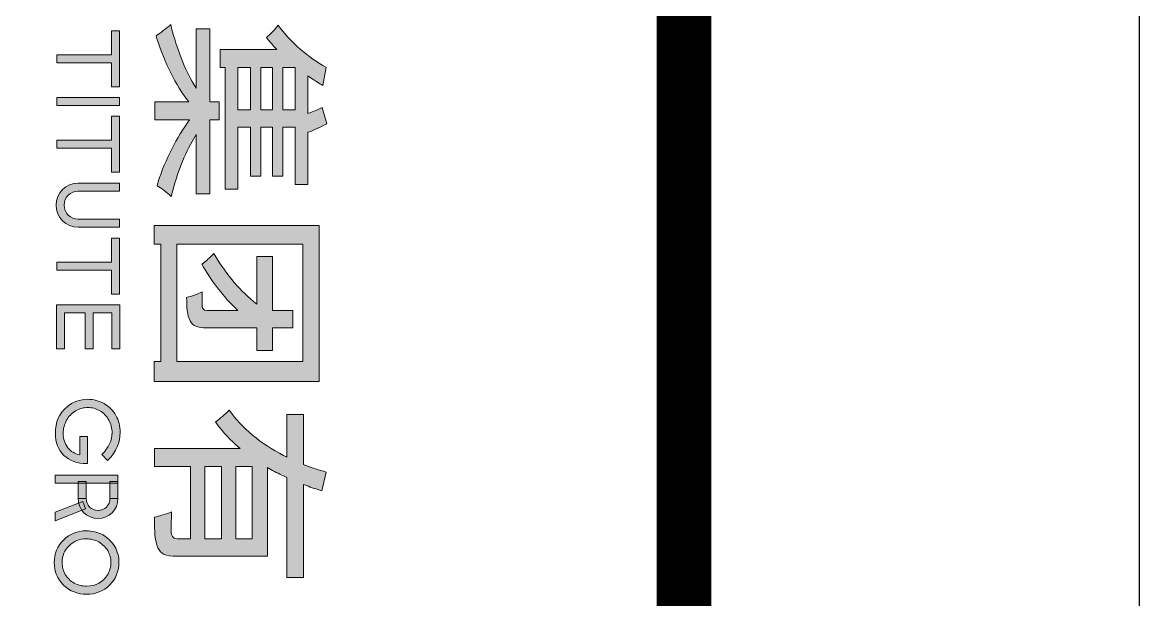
# Model space of a CAD drawing. Header units: millimetres. Extents: x 434053 to 1059003, y -2417481 to 936527.
# Drawn here: x 657275 to 658501, y -1806072 to -1805438 of the extents above; entities that cross this region are included whole.
import ezdxf

# ---------------------------------------------------------------- set-up
doc = ezdxf.new("R2010")
doc.units = ezdxf.units.MM
doc.header["$LTSCALE"] = 1000
doc.header["$MEASUREMENT"] = 0
for name, color, linetype in [('_U+56FE_U+5C42 1', 7, 'Continuous'), ('A-ANNO-TTLB', 7, 'Continuous'), ('图框层', 3, 'Continuous')]:
    doc.layers.add(name, color=color, linetype=linetype)

# ---------------------------------------------------------------- blocks, each defined once
blk = doc.blocks.new('asdfgafglogo2021h')
at = {"layer": '_U+56FE_U+5C42 1'}
h = blk.add_hatch(color=256, dxfattribs=at)
h.dxf.hatch_style = 2
edge = h.paths.add_edge_path()
edge.add_spline(control_points=[(396391.7943682749, -17780.56465822769), (396391.7943682749, -17780.56465822769), (396391.7943682749, -17706.17855969307), (396391.7943682749, -17706.17855969307), (396391.7943682749, -17706.17855969307), (396384.3597396687, -17711.52313219956), (396384.3597396687, -17711.52313219956), (396345.8861172036, -17739.09528744534), (396294.5503550215, -17763.68496554446), (396246.3928053359, -17777.71488306753), (396240.2221631195, -17768.2532314298), (396230.5481885477, -17755.45744238118), (396221.5742169371, -17745.47825299618), (396264.7786651016, -17735.53223910771), (396310.086439699, -17718.71557986799), (396347.1169280975, -17698.79369414421), (396347.1169280975, -17698.79369414421), (396361.2695946005, -17689.94578919403), (396361.2695946005, -17689.94578919403), (396361.2695946005, -17689.94578919403), (396230.8102749644, -17689.94578919403), (396230.8102749644, -17689.94578919403), (396230.8102749644, -17689.94578919403), (396230.8102749644, -17660.01153858846), (396230.8102749644, -17660.01153858846), (396230.8102749644, -17660.01153858846), (396391.7943682749, -17660.01153858846), (396391.7943682749, -17660.01153858846), (396391.7943682749, -17660.01153858846), (396391.7943682749, -17638.9218753834), (396391.7943682749, -17638.9218753834), (396391.7943682749, -17638.9218753834), (396431.2400327666, -17638.9218753834), (396431.2400327666, -17638.9218753834), (396431.2400327666, -17638.9218753834), (396431.2400327666, -17660.01153858846), (396431.2400327666, -17660.01153858846), (396431.2400327666, -17660.01153858846), (396593.4549369708, -17660.01153858846), (396593.4549369708, -17660.01153858846), (396593.4549369708, -17660.01153858846), (396593.4549369708, -17689.94578919403), (396593.4549369708, -17689.94578919403), (396593.4549369708, -17689.94578919403), (396463.0686034253, -17689.94578919403), (396463.0686034253, -17689.94578919403), (396463.0686034253, -17689.94578919403), (396478.7340725363, -17698.76051864753), (396478.7340725363, -17698.76051864753), (396512.5896659878, -17717.77671331344), (396556.0696345792, -17734.26825268624), (396599.1909801924, -17744.50621094503), (396590.7179585682, -17753.60956721915), (396581.339245909, -17765.92099401704), (396575.6197904352, -17775.6082390318), (396528.238547351, -17761.74088144221), (396477.3075262175, -17737.15120334304), (396438.6746613726, -17709.44966366043), (396438.6746613726, -17709.44966366043), (396431.2400327666, -17704.10509115394), (396431.2400327666, -17704.10509115394), (396431.2400327666, -17704.10509115394), (396431.2400327666, -17780.56465822769), (396431.2400327666, -17780.56465822769), (396431.2400327666, -17780.56465822769), (396391.7943682749, -17780.56465822769), (396391.7943682749, -17780.56465822769)], knot_values=[0, 0, 0, 0, 1, 1, 1, 2, 2, 2, 3, 3, 3, 4, 4, 4, 5, 5, 5, 6, 6, 6, 7, 7, 7, 8, 8, 8, 9, 9, 9, 10, 10, 10, 11, 11, 11, 12, 12, 12, 13, 13, 13, 14, 14, 14, 15, 15, 15, 16, 16, 16, 17, 17, 17, 18, 18, 18, 19, 19, 19, 20, 20, 20, 21, 21, 21, 22, 22, 22, 22], degree=3, periodic=0)
edge = h.paths.add_edge_path()
edge.add_spline(control_points=[(396276.7483839817, -17636.97779128113), (396276.7483839817, -17636.97779128113), (396276.7483839817, -17512.86162330426), (396276.7483839817, -17512.86162330426), (396276.7483839817, -17512.86162330426), (396268.9256020751, -17519.79198454948), (396268.9256020751, -17519.79198454948), (396262.7549598585, -17525.30243453898), (396256.5644123445, -17530.51762260859), (396250.3937701279, -17535.66977723457), (396243.1051137034, -17526.92139877433), (396232.4624146546, -17516.48770508549), (396223.2429443752, -17509.84597066101), (396261.0862324203, -17481.63021078063), (396294.3413493981, -17443.69071283925), (396315.5472840414, -17404.42419503283), (396315.5472840414, -17404.42419503283), (396355.5569329723, -17412.03797150845), (396355.5569329723, -17412.03797150845), (396350.4212074778, -17420.39487910854), (396345.0102841149, -17428.72192876166), (396339.3405918847, -17437.04897841478), (396339.3405918847, -17437.04897841478), (396334.3377271199, -17444.40398601674), (396334.3377271199, -17444.40398601674), (396334.3377271199, -17444.40398601674), (396416.9679344787, -17444.40398601674), (396416.9679344787, -17444.40398601674), (396416.9679344787, -17444.40398601674), (396414.6987305667, -17438.11722940612), (396414.6987305667, -17438.11722940612), (396411.5903467734, -17429.50155293238), (396407.9110241285, -17420.84938341234), (396404.1389702574, -17412.94366256639), (396404.1389702574, -17412.94366256639), (396439.4675557219, -17402.99764867792), (396439.4675557219, -17402.99764867792), (396446.8391508859, -17416.15173309008), (396453.3515007091, -17430.2115085601), (396457.156730076, -17441.2290909896), (396457.156730076, -17441.2290909896), (396458.2415687882, -17444.40398601674), (396458.2415687882, -17444.40398601674), (396458.2415687882, -17444.40398601674), (396573.1913441434, -17444.40398601674), (396573.1913441434, -17444.40398601674), (396573.1913441434, -17444.40398601674), (396573.1913441434, -17472.68609689028), (396573.1913441434, -17472.68609689028), (396573.1913441434, -17472.68609689028), (396446.9685353196, -17472.68609689028), (396446.9685353196, -17472.68609689028), (396446.9685353196, -17472.68609689028), (396446.9685353196, -17499.44877001839), (396446.9685353196, -17499.44877001839), (396446.9685353196, -17499.44877001839), (396554.5633032586, -17499.44877001839), (396554.5633032586, -17499.44877001839), (396554.5633032586, -17499.44877001839), (396554.5633032586, -17521.93180408178), (396554.5633032586, -17521.93180408178), (396554.5633032586, -17521.93180408178), (396446.9685353196, -17521.93180408178), (396446.9685353196, -17521.93180408178), (396446.9685353196, -17521.93180408178), (396446.9685353196, -17547.88167754263), (396446.9685353196, -17547.88167754263), (396446.9685353196, -17547.88167754263), (396554.9680443073, -17547.88167754263), (396554.9680443073, -17547.88167754263), (396554.9680443073, -17547.88167754263), (396554.9680443073, -17570.33485365899), (396554.9680443073, -17570.33485365899), (396554.9680443073, -17570.33485365899), (396446.9685353196, -17570.33485365899), (396446.9685353196, -17570.33485365899), (396446.9685353196, -17570.33485365899), (396446.9685353196, -17597.93686685173), (396446.9685353196, -17597.93686685173), (396446.9685353196, -17597.93686685173), (396583.1207700328, -17597.93686685173), (396583.1207700328, -17597.93686685173), (396583.1207700328, -17597.93686685173), (396583.1207700328, -17625.80096646785), (396583.1207700328, -17625.80096646785), (396583.1207700328, -17625.80096646785), (396316.1940484735, -17625.80096646785), (396316.1940484735, -17625.80096646785), (396316.1940484735, -17625.80096646785), (396316.1940484735, -17636.97779128113), (396316.1940484735, -17636.97779128113), (396316.1940484735, -17636.97779128113), (396276.7483839817, -17636.97779128113), (396276.7483839817, -17636.97779128113)], knot_values=[0, 0, 0, 0, 1, 1, 1, 2, 2, 2, 3, 3, 3, 4, 4, 4, 5, 5, 5, 6, 6, 6, 7, 7, 7, 8, 8, 8, 9, 9, 9, 10, 10, 10, 11, 11, 11, 12, 12, 12, 13, 13, 13, 14, 14, 14, 15, 15, 15, 16, 16, 16, 17, 17, 17, 18, 18, 18, 19, 19, 19, 20, 20, 20, 21, 21, 21, 22, 22, 22, 23, 23, 23, 24, 24, 24, 25, 25, 25, 26, 26, 26, 27, 27, 27, 28, 28, 28, 29, 29, 29, 30, 30, 30, 31, 31, 31, 31], degree=3, periodic=0)
h.paths.add_polyline_path([(396316.1940484735, -17597.93686685173), (396409.1750105181, -17597.93686685173), (396409.1750105181, -17570.33485365899), (396316.1940484735, -17570.33485365899)])
h.paths.add_polyline_path([(396316.1940484735, -17547.88167754263), (396409.1750105181, -17547.88167754263), (396409.1750105181, -17521.93180408178), (396316.1940484735, -17521.93180408178)])
h.paths.add_polyline_path([(396316.1940484735, -17499.44877001839), (396409.1750105181, -17499.44877001839), (396409.1750105181, -17472.68609689028), (396316.1940484735, -17472.68609689028)])
h = blk.add_hatch(color=256, dxfattribs=at)
h.dxf.hatch_style = 2
edge = h.paths.add_edge_path()
edge.add_spline(control_points=[(397303.4238170284, -17781.40731584204), (397301.2707273518, -17770.1973155321), (397296.7986705196, -17755.58682681809), (397291.9052848908, -17743.59720233739), (397310.9878300681, -17744.43985995174), (397330.4751162939, -17744.43985995174), (397336.712109502, -17744.43985995174), (397342.9822782058, -17744.08488213791), (397350.9344445462, -17742.3365334657), (397350.9344445462, -17731.48151096971), (397350.9344445462, -17731.48151096971), (397350.9344445462, -17701.93541367469), (397350.9344445462, -17701.93541367469), (397350.9344445462, -17701.93541367469), (397192.1366164082, -17701.93541367469), (397192.1366164082, -17701.93541367469), (397192.1366164082, -17701.93541367469), (397192.1366164082, -17780.98598703485), (397192.1366164082, -17780.98598703485), (397192.1366164082, -17780.98598703485), (397152.7075396643, -17780.98598703485), (397152.7075396643, -17780.98598703485), (397152.7075396643, -17780.98598703485), (397152.7075396643, -17593.53116089981), (397152.7075396643, -17593.53116089981), (397152.7075396643, -17593.53116089981), (397144.5297799526, -17602.50513273714), (397144.5297799526, -17602.50513273714), (397127.7131211378, -17621.00378965572), (397111.321108669, -17635.77683830323), (397094.5708008458, -17647.53755185713), (397087.7996821555, -17638.20860220591), (397076.9313897354, -17625.76779097119), (397068.4417803633, -17617.08576350422), (397107.7248849256, -17589.45057481481), (397142.1811334692, -17548.30300634974), (397168.3234248103, -17497.76345478982), (397168.3234248103, -17497.76345478982), (397171.8732029494, -17490.89280943858), (397171.8732029494, -17490.89280943858), (397171.8732029494, -17490.89280943858), (397078.2086463232, -17490.89280943858), (397078.2086463232, -17490.89280943858), (397078.2086463232, -17490.89280943858), (397078.2086463232, -17453.92867109804), (397078.2086463232, -17453.92867109804), (397078.2086463232, -17453.92867109804), (397188.0394426784, -17453.92867109804), (397188.0394426784, -17453.92867109804), (397188.0394426784, -17453.92867109804), (397189.2039025805, -17450.94619395135), (397189.2039025805, -17450.94619395135), (397195.4408957887, -17435.04186086885), (397200.4139026073, -17419.87734136118), (397204.3982796514, -17404.77917284674), (397204.3982796514, -17404.77917284674), (397245.8213849285, -17414.17447349117), (397245.8213849285, -17414.17447349117), (397242.2415676966, -17425.28826486086), (397238.5458174658, -17436.43191417746), (397234.2396381125, -17447.54570554722), (397234.2396381125, -17447.54570554722), (397231.7581110276, -17453.92867109804), (397231.7581110276, -17453.92867109804), (397231.7581110276, -17453.92867109804), (397435.8838050983, -17453.92867109804), (397435.8838050983, -17453.92867109804), (397435.8838050983, -17453.92867109804), (397435.8838050983, -17490.89280943858), (397435.8838050983, -17490.89280943858), (397435.8838050983, -17490.89280943858), (397216.1125472141, -17490.89280943858), (397216.1125472141, -17490.89280943858), (397216.1125472141, -17490.89280943858), (397214.8817363203, -17493.67955115515), (397214.8817363203, -17493.67955115515), (397209.9883506916, -17504.69713358465), (397204.6736362664, -17515.32324515392), (397198.5693450414, -17525.91618122652), (397198.5693450414, -17525.91618122652), (397194.48544151, -17532.97924445818), (397194.48544151, -17532.97924445818), (397194.48544151, -17532.97924445818), (397389.5376363118, -17532.97924445818), (397389.5376363118, -17532.97924445818), (397389.5376363118, -17532.97924445818), (397389.5376363118, -17732.71232189449), (397389.5376363118, -17732.71232189449), (397389.5376363118, -17757.07640661655), (397384.8066257456, -17767.37739831885), (397370.8266562149, -17773.50159499602), (397356.2989222151, -17780.59783372437), (397335.4812986082, -17781.34096484876), (397303.4238170284, -17781.40731584204)], knot_values=[0, 0, 0, 0, 1, 1, 1, 2, 2, 2, 3, 3, 3, 4, 4, 4, 5, 5, 5, 6, 6, 6, 7, 7, 7, 8, 8, 8, 9, 9, 9, 10, 10, 10, 11, 11, 11, 12, 12, 12, 13, 13, 13, 14, 14, 14, 15, 15, 15, 16, 16, 16, 17, 17, 17, 18, 18, 18, 19, 19, 19, 20, 20, 20, 21, 21, 21, 22, 22, 22, 23, 23, 23, 24, 24, 24, 25, 25, 25, 26, 26, 26, 27, 27, 27, 28, 28, 28, 29, 29, 29, 30, 30, 30, 31, 31, 31, 31], degree=3, periodic=0)
h.paths.add_polyline_path([(397192.1366164082, -17670.37888128413), (397350.9344445462, -17670.37888128413), (397350.9344445462, -17634.06166512769), (397192.1366164082, -17634.06166512769)])
h.paths.add_polyline_path([(397192.1366164082, -17602.50513273714), (397350.9344445462, -17602.50513273714), (397350.9344445462, -17566.60924538787), (397192.1366164082, -17566.60924538787)])
h = blk.add_hatch(color=256, dxfattribs=at)
h.dxf.hatch_style = 2
h.paths.add_polyline_path([(396961.5768733316, -17781.82864464915), (396961.5768733316, -17767.34754037194), (396704.2876332987, -17767.34754037194), (396704.2876332987, -17781.82864464915), (396662.7884056176, -17781.82864464915), (396662.7884056176, -17420.00672579799), (397005.5742158454, -17420.00672579799), (397005.5742158454, -17781.82864464915)])
h.paths.add_polyline_path([(396704.2876332987, -17732.45355302078), (396961.5768733316, -17732.45355302078), (396961.5768733316, -17455.71019526688), (396704.2876332987, -17455.71019526688)])
edge = h.paths.add_edge_path()
edge.add_spline(control_points=[(396820.889548344, -17710.65061663822), (396818.6037566843, -17700.15388950583), (396813.7768923692, -17687.06283853727), (396808.94968741, -17676.53625345786), (396815.282889556, -17676.76184683488), (396821.4072565931, -17676.85805577512), (396826.5426528263, -17676.85805577512), (396831.8706374499, -17676.85805577512), (396836.146958857, -17676.72867133829), (396838.4825137604, -17676.56611140481), (396838.4957839587, -17676.56611140481), (396838.5289594545, -17676.56611140481), (396838.5621349502, -17676.56611140481), (396843.6479384546, -17676.56611140481), (396849.835168419, -17675.27226703639), (396849.835168419, -17665.68123096187), (396849.835168419, -17665.68123096187), (396849.835168419, -17598.42454665214), (396849.835168419, -17598.42454665214), (396849.835168419, -17598.42454665214), (396841.8166510871, -17606.45633438528), (396841.8166510871, -17606.45633438528), (396814.9113240032, -17633.38156744685), (396780.9429338659, -17658.91011210055), (396748.0593824411, -17676.95426471532), (396742.2603057774, -17669.21110380286), (396732.9945580852, -17658.81390316028), (396724.2294238167, -17650.8119733741), (396763.6419128126, -17628.78012606479), (396801.7904154191, -17597.41932910438), (396829.7175477733, -17563.98506360483), (396829.7175477733, -17563.98506360483), (396836.1635466049, -17556.27507818889), (396836.1635466049, -17556.27507818889), (396836.1635466049, -17556.27507818889), (396731.4882222951, -17556.27507818889), (396731.4882222951, -17556.27507818889), (396731.4882222951, -17556.27507818889), (396731.4882222951, -17522.22374845216), (396731.4882222951, -17522.22374845216), (396731.4882222951, -17522.22374845216), (396849.835168419, -17522.22374845216), (396849.835168419, -17522.22374845216), (396849.835168419, -17522.22374845216), (396849.835168419, -17477.51313164938), (396849.835168419, -17477.51313164938), (396849.835168419, -17477.51313164938), (396887.6286932205, -17477.51313164938), (396887.6286932205, -17477.51313164938), (396887.6286932205, -17477.51313164938), (396887.6286932205, -17522.22374845216), (396887.6286932205, -17522.22374845216), (396887.6286932205, -17522.22374845216), (396937.2791402165, -17522.22374845216), (396937.2791402165, -17522.22374845216), (396937.2791402165, -17522.22374845216), (396937.2791402165, -17556.27507818889), (396937.2791402165, -17556.27507818889), (396937.2791402165, -17556.27507818889), (396887.6286932205, -17556.27507818889), (396887.6286932205, -17556.27507818889), (396887.6286932205, -17556.27507818889), (396887.6286932205, -17666.06938427238), (396887.6286932205, -17666.06938427238), (396887.6286932205, -17688.52256038878), (396884.2116171543, -17696.78325904863), (396872.367965158, -17702.87428022916), (396859.9138840394, -17709.67857458707), (396842.400539813, -17710.55109014841), (396820.889548344, -17710.65061663822)], knot_values=[0, 0, 0, 0, 1, 1, 1, 2, 2, 2, 3, 3, 3, 4, 4, 4, 5, 5, 5, 6, 6, 6, 7, 7, 7, 8, 8, 8, 9, 9, 9, 10, 10, 10, 11, 11, 11, 12, 12, 12, 13, 13, 13, 14, 14, 14, 15, 15, 15, 16, 16, 16, 17, 17, 17, 18, 18, 18, 19, 19, 19, 20, 20, 20, 21, 21, 21, 22, 22, 22, 23, 23, 23, 23], degree=3, periodic=0)
h = blk.add_hatch(color=256, dxfattribs=at)
h.dxf.hatch_style = 2
h.paths.add_polyline_path([(396235.226189615, -17875.43817814614), (396287.9719172614, -17875.43817814614), (396287.9719172614, -17995.59833158511), (396305.5968625942, -17995.59833158511), (396305.5968625942, -17875.43817814614), (396358.3359692994, -17875.43817814614), (396358.3359692994, -17857.79999048535), (396235.226189615, -17857.79999048535)])
h = blk.add_hatch(color=256, dxfattribs=at)
h.dxf.hatch_style = 2
h.paths.add_polyline_path([(396381.8469313118, -17995.59833158511), (396399.4652557035, -17995.59833158511), (396399.4652557035, -17857.79999048535), (396381.8469313118, -17857.79999048535)])
h = blk.add_hatch(color=256, dxfattribs=at)
h.dxf.hatch_style = 2
h.paths.add_polyline_path([(396422.9763775831, -17875.43817814614), (396475.70870348, -17875.43817814614), (396475.70870348, -17995.59833158511), (396493.3402697541, -17995.59833158511), (396493.3402697541, -17875.43817814614), (396546.089307871, -17875.43817814614), (396546.089307871, -17857.79999048535), (396422.9763775831, -17857.79999048535)])
h = blk.add_hatch(color=256, dxfattribs=at)
h.dxf.hatch_style = 2
edge = h.paths.add_edge_path()
edge.add_spline(control_points=[(396649.2634337622, -17948.52674931244), (396649.2634337622, -17965.60546743221), (396635.389251589, -17979.4962023092), (396618.3403281359, -17979.4962023092), (396601.2783271718, -17979.4962023092), (396587.3973596861, -17965.60546743221), (396587.3973596861, -17948.52674931244), (396587.3973596861, -17948.52674931244), (396587.3973596861, -17858.24690402405), (396587.3973596861, -17858.24690402405), (396587.3973596861, -17858.24690402405), (396569.7525515298, -17858.24690402405), (396569.7525515298, -17858.24690402405), (396569.7525515298, -17858.24690402405), (396569.7525515298, -17948.52674931244), (396569.7525515298, -17948.52674931244), (396569.7525515298, -17975.31176739865), (396591.5486897852, -17997.10128526339), (396618.3403281359, -17997.10128526339), (396645.1187246043, -17997.10128526339), (396666.9016209774, -17975.31176739865), (396666.9016209774, -17948.52674931244), (396666.9016209774, -17948.52674931244), (396666.9016209774, -17858.24690402405), (396666.9016209774, -17858.24690402405), (396666.9016209774, -17858.24690402405), (396649.2634337622, -17858.24690402405), (396649.2634337622, -17858.24690402405), (396649.2634337622, -17858.24690402405), (396649.2634337622, -17948.52674931244), (396649.2634337622, -17948.52674931244)], knot_values=[0, 0, 0, 0, 1, 1, 1, 2, 2, 2, 3, 3, 3, 4, 4, 4, 5, 5, 5, 6, 6, 6, 7, 7, 7, 8, 8, 8, 9, 9, 9, 10, 10, 10, 10], degree=3, periodic=0)
h = blk.add_hatch(color=256, dxfattribs=at)
h.dxf.hatch_style = 2
h.paths.add_polyline_path([(396690.5383808716, -17875.43817814614), (396743.2708666356, -17875.43817814614), (396743.2708666356, -17995.59833158511), (396760.9024329096, -17995.59833158511), (396760.9024329096, -17875.43817814614), (396813.6580919677, -17875.43817814614), (396813.6580919677, -17857.79999048535), (396690.5383808716, -17857.79999048535)])
h = blk.add_hatch(color=256, dxfattribs=at)
h.dxf.hatch_style = 2
h.paths.add_polyline_path([(396934.1792564449, -17874.55428248073), (396934.1792564449, -17856.93595764392), (396837.1458806861, -17856.93595764392), (396837.1458806861, -17996.27035712848), (396934.1792564449, -17996.27035712848), (396934.1792564449, -17978.67851605692), (396854.7344108428, -17978.67851605692), (396854.7344108428, -17933.61307900248), (396934.1792564449, -17933.61307900248), (396934.1792564449, -17915.9748913417), (396854.7344108428, -17915.9748913417), (396854.7344108428, -17874.55428248073)])
h = blk.add_hatch(color=256, dxfattribs=at)
h.dxf.hatch_style = 2
edge = h.paths.add_edge_path()
edge.add_spline(control_points=[(397126.1102360989, -17945.34538701109), (397126.1102360989, -17945.34538701109), (397166.6405059828, -17945.34538701109), (397166.6405059828, -17945.34538701109), (397164.5911460444, -17956.08455382253), (397159.347360656, -17964.81426494514), (397151.0182166934, -17971.31933978625), (397142.4078607732, -17978.10249416257), (397131.8474593773, -17981.54538364591), (397119.6382661278, -17981.54538364591), (397109.2334571156, -17981.54538364591), (397099.5271573943, -17979.07246206512), (397090.7775836688, -17974.19944925794), (397082.2961580597, -17969.51182280752), (397075.4236211492, -17962.89088149342), (397070.3552907013, -17954.53194308439), (397065.243924136, -17946.07038008496), (397062.7643816764, -17937.1652140175), (397062.7643816764, -17927.30663240079), (397062.7643816764, -17918.20283809392), (397065.1810251951, -17909.38374426352), (397069.9481028208, -17901.11749903283), (397074.6986280937, -17892.89760039141), (397081.5910278275, -17886.27003813604), (397090.4432261409, -17881.4367509767), (397098.9875506909, -17876.66967323056), (397108.2039007673, -17874.25302965087), (397117.8373701359, -17874.25302965087), (397134.8134632364, -17874.25302965087), (397150.5481298719, -17881.39040438755), (397164.6076983972, -17895.46652562129), (397164.6076983972, -17895.46652562129), (397166.2331394487, -17897.09858765517), (397166.2331394487, -17897.09858765517), (397166.2331394487, -17897.09858765517), (397179.3889495076, -17884.18444162206), (397179.3889495076, -17884.18444162206), (397179.3889495076, -17884.18444162206), (397177.6807466916, -17882.52589582287), (397177.6807466916, -17882.52589582287), (397159.9730395944, -17865.32800075947), (397139.6798549794, -17856.61484199016), (397117.3739042556, -17856.61484199016), (397103.6155885524, -17856.61484199016), (397091.1053202555, -17859.76309958503), (397080.213872069, -17865.97023206699), (397069.2826982355, -17872.12439701842), (397060.5364349806, -17880.83093484645), (397054.2299885382, -17891.84156025183), (397047.9665782133, -17902.81246000929), (397044.7918369334, -17914.86257320094), (397044.7918369334, -17927.64098993718), (397044.7918369334, -17944.8024698233), (397050.3368751439, -17960.11670708285), (397061.2746699185, -17973.17651382485), (397075.4701440878, -17990.1459864129), (397094.9951231793, -17998.74989965062), (397119.310529541, -17998.74989965062), (397139.5672989798, -17998.74989965062), (397155.8846084363, -17992.49311010875), (397167.8287862652, -17980.13843361664), (397179.7299279766, -17967.80693041915), (397185.834435714, -17951.05925936512), (397185.9736546201, -17930.34564446395), (397185.9736546201, -17930.34564446395), (397185.9867173604, -17928.01176265076), (397185.9867173604, -17928.01176265076), (397185.9867173604, -17928.01176265076), (397126.1102360989, -17928.01176265076), (397126.1102360989, -17928.01176265076), (397126.1102360989, -17928.01176265076), (397126.1102360989, -17945.34538701109), (397126.1102360989, -17945.34538701109)], knot_values=[0, 0, 0, 0, 1, 1, 1, 2, 2, 2, 3, 3, 3, 4, 4, 4, 5, 5, 5, 6, 6, 6, 7, 7, 7, 8, 8, 8, 9, 9, 9, 10, 10, 10, 11, 11, 11, 12, 12, 12, 13, 13, 13, 14, 14, 14, 15, 15, 15, 16, 16, 16, 17, 17, 17, 18, 18, 18, 19, 19, 19, 20, 20, 20, 21, 21, 21, 22, 22, 22, 23, 23, 23, 24, 24, 24, 24], degree=3, periodic=0)
h = blk.add_hatch(color=256, dxfattribs=at)
h.dxf.hatch_style = 2
h.paths.add_polyline_path([(397228.5825422285, -17999.09749906959), (397211.0569110129, -17999.09749906959), (397211.0569110129, -17861.42164538417), (397228.5825422285, -17861.42164538417)])
h = blk.add_hatch(color=256, dxfattribs=at)
h.dxf.hatch_style = 2
h.paths.add_polyline_path([(397262.8525336047, -17878.9472770426), (397225.2919344786, -17878.9472770426), (397225.2919344786, -17861.42164538417), (397262.8525336047, -17861.42164538417)])
h = blk.add_hatch(color=256, dxfattribs=at)
h.dxf.hatch_style = 2
edge = h.paths.add_edge_path()
edge.add_spline(control_points=[(397262.8525336047, -17948.78496602375), (397262.8525336047, -17948.78496602375), (397262.8525336047, -17931.25933436528), (397262.8525336047, -17931.25933436528), (397277.2729434224, -17931.25933436528), (397289.0052511346, -17919.52371588608), (397289.0052511346, -17905.103305704), (397289.0052511346, -17890.68289552185), (397277.2729434224, -17878.9472770426), (397262.8525336047, -17878.9472770426), (397262.8525336047, -17878.9472770426), (397262.8525336047, -17861.42164538417), (397262.8525336047, -17861.42164538417), (397286.9395174969, -17861.42164538417), (397306.5308823503, -17881.01632120329), (397306.5308823503, -17905.103305704), (397306.5308823503, -17929.19029020464), (397286.9395174969, -17948.78496602375), (397262.8525336047, -17948.78496602375)], knot_values=[0, 0, 0, 0, 1, 1, 1, 2, 2, 2, 3, 3, 3, 4, 4, 4, 5, 5, 5, 6, 6, 6, 6], degree=3, periodic=0)
h = blk.add_hatch(color=256, dxfattribs=at)
h.dxf.hatch_style = 2
edge = h.paths.add_edge_path()
edge.add_spline(control_points=[(397402.329279804, -17859.14073110145), (397390.0375025649, -17859.14073110145), (397378.4210613227, -17862.30223057899), (397367.8010717233, -17868.55902012081), (397357.0784575359, -17874.97471225414), (397348.5672376916, -17883.83353173245), (397342.4859032482, -17894.88388278562), (397336.4641572752, -17905.95078619217), (397333.4152138771, -17918.03731456106), (397333.4152138771, -17930.79255800268), (397333.4152138771, -17950.59579347312), (397340.2546460818, -17967.46595194149), (397353.7448136685, -17980.93956751566), (397367.228360314, -17994.44959826712), (397383.9197529451, -18001.28903064453), (397403.3621466229, -18001.28903064453), (397422.824403124, -18001.28903064453), (397439.4528968143, -17994.36021555934), (397452.7808513429, -17980.68466127507), (397466.1253582244, -17967.0091069908), (397472.8886496059, -17950.01977157885), (397472.8886496059, -17930.18012093113), (397472.8886496059, -17909.97962898178), (397466.0194231661, -17892.86780615552), (397452.4597356973, -17879.32136022687), (397438.9993623458, -17865.92388547776), (397422.1391357154, -17859.14073110145), (397402.329279804, -17859.14073110145)], knot_values=[0, 0, 0, 0, 1, 1, 1, 2, 2, 2, 3, 3, 3, 4, 4, 4, 5, 5, 5, 6, 6, 6, 7, 7, 7, 8, 8, 8, 9, 9, 9, 9], degree=3, periodic=0)
edge = h.paths.add_edge_path()
edge.add_spline(control_points=[(397448.2953494848, -17957.57095514758), (397443.7068515013, -17965.78423284769), (397437.3376916099, -17972.27606580618), (397429.3493406242, -17976.86106766616), (397421.3214494837, -17981.49572658604), (397412.4429522689, -17983.84616075261), (397402.9549587424, -17983.84616075261), (397388.4716499836, -17983.84616075261), (397376.1103528625, -17978.66196370362), (397366.2153563186, -17968.43260937333), (397356.3004969512, -17958.19663410172), (397351.2752026207, -17945.5274628972), (397351.2752026207, -17930.79255800268), (397351.2752026207, -17920.82142038366), (397353.5759796692, -17911.60838054507), (397358.1113243548, -17903.4083447275), (397362.719683, -17895.19506702743), (397368.9299421888, -17888.82572148325), (397377.1034940345, -17883.91960396951), (397385.0817281165, -17879.15252622333), (397393.7750238422, -17876.72926170237), (397402.9483378012, -17876.72926170237), (397412.1878611717, -17876.72926170237), (397421.0301280732, -17879.15252622333), (397429.2069903896, -17883.92953538146), (397446.6564807821, -17894.20523630098), (397455.1345959206, -17909.33739767434), (397455.1345959206, -17930.18012093113), (397455.1345959206, -17940.10491196092), (397452.8306942849, -17949.32126227019), (397448.2953494848, -17957.57095514758)], knot_values=[0, 0, 0, 0, 1, 1, 1, 2, 2, 2, 3, 3, 3, 4, 4, 4, 5, 5, 5, 6, 6, 6, 7, 7, 7, 8, 8, 8, 9, 9, 9, 10, 10, 10, 10], degree=3, periodic=0)
h = blk.add_hatch(color=256, dxfattribs=at)
h.dxf.hatch_style = 2
h.paths.add_polyline_path([(397262.8525336047, -17948.78496602375), (397225.2919344786, -17948.78496602375), (397225.2919344786, -17931.25933436528), (397262.8525336047, -17931.25933436528)])
h = blk.add_hatch(color=256, dxfattribs=at)
h.dxf.hatch_style = 2
h.paths.add_polyline_path([(397311.3972740933, -17999.09749906959), (397285.4994627974, -17932.25578603312), (397269.158980047, -17938.58540592939), (397292.6039144837, -17999.09749906959)])
at = {"layer": '_U+56FE_U+5C42 1', "lineweight": 0}
for p, q in [((396662.7884056176, -17781.82864464915), (396662.7884056176, -17420.00672579799)), ((396662.7884056176, -17420.00672579799), (397005.5742158454, -17420.00672579799)), ((397005.5742158454, -17420.00672579799), (397005.5742158454, -17781.82864464915)), ((396961.5768733316, -17455.71019526688), (396704.2876332987, -17455.71019526688)), ((396704.2876332987, -17455.71019526688), (396704.2876332987, -17732.45355302078)), ((396961.5768733316, -17732.45355302078), (396961.5768733316, -17455.71019526688)), ((396409.1750105181, -17472.68609689028), (396316.1940484735, -17472.68609689028)), ((396316.1940484735, -17472.68609689028), (396316.1940484735, -17499.44877001839)), ((396409.1750105181, -17499.44877001839), (396409.1750105181, -17472.68609689028)), ((396316.1940484735, -17499.44877001839), (396409.1750105181, -17499.44877001839)), ((396409.1750105181, -17521.93180408178), (396316.1940484735, -17521.93180408178)), ((396316.1940484735, -17521.93180408178), (396316.1940484735, -17547.88167754263)), ((396409.1750105181, -17547.88167754263), (396409.1750105181, -17521.93180408178)), ((396316.1940484735, -17547.88167754263), (396409.1750105181, -17547.88167754263)), ((396409.1750105181, -17570.33485365899), (396316.1940484735, -17570.33485365899)), ((396316.1940484735, -17570.33485365899), (396316.1940484735, -17597.93686685173)), ((396409.1750105181, -17597.93686685173), (396409.1750105181, -17570.33485365899)), ((397350.9344445462, -17566.60924538787), (397192.1366164082, -17566.60924538787)), ((397192.1366164082, -17566.60924538787), (397192.1366164082, -17602.50513273714)), ((397350.9344445462, -17602.50513273714), (397350.9344445462, -17566.60924538787)), ((396316.1940484735, -17597.93686685173), (396409.1750105181, -17597.93686685173)), ((397192.1366164082, -17602.50513273714), (397350.9344445462, -17602.50513273714)), ((397350.9344445462, -17634.06166512769), (397192.1366164082, -17634.06166512769)), ((397192.1366164082, -17634.06166512769), (397192.1366164082, -17670.37888128413)), ((397350.9344445462, -17670.37888128413), (397350.9344445462, -17634.06166512769)), ((397192.1366164082, -17670.37888128413), (397350.9344445462, -17670.37888128413)), ((396704.2876332987, -17732.45355302078), (396961.5768733316, -17732.45355302078)), ((396961.5768733316, -17767.34754037194), (396704.2876332987, -17767.34754037194)), ((396704.2876332987, -17767.34754037194), (396704.2876332987, -17781.82864464915)), ((396961.5768733316, -17781.82864464915), (396961.5768733316, -17767.34754037194)), ((396704.2876332987, -17781.82864464915), (396662.7884056176, -17781.82864464915)), ((397005.5742158454, -17781.82864464915), (396961.5768733316, -17781.82864464915))]:
    blk.add_line(p, q, dxfattribs=at)
for points in [[(396235.226189615, -17875.43817814614), (396287.9719172614, -17875.43817814614), (396287.9719172614, -17995.59833158511), (396305.5968625942, -17995.59833158511), (396305.5968625942, -17875.43817814614), (396358.3359692994, -17875.43817814614), (396358.3359692994, -17857.79999048535), (396235.226189615, -17857.79999048535), (396235.226189615, -17875.43817814614)], [(396381.8469313118, -17995.59833158511), (396399.4652557035, -17995.59833158511), (396399.4652557035, -17857.79999048535), (396381.8469313118, -17857.79999048535), (396381.8469313118, -17995.59833158511)], [(396422.9763775831, -17875.43817814614), (396475.70870348, -17875.43817814614), (396475.70870348, -17995.59833158511), (396493.3402697541, -17995.59833158511), (396493.3402697541, -17875.43817814614), (396546.089307871, -17875.43817814614), (396546.089307871, -17857.79999048535), (396422.9763775831, -17857.79999048535), (396422.9763775831, -17875.43817814614)], [(396690.5383808716, -17875.43817814614), (396743.2708666356, -17875.43817814614), (396743.2708666356, -17995.59833158511), (396760.9024329096, -17995.59833158511), (396760.9024329096, -17875.43817814614), (396813.6580919677, -17875.43817814614), (396813.6580919677, -17857.79999048535), (396690.5383808716, -17857.79999048535), (396690.5383808716, -17875.43817814614)], [(396934.1792564449, -17874.55428248073), (396934.1792564449, -17856.93595764392), (396837.1458806861, -17856.93595764392), (396837.1458806861, -17996.27035712848), (396934.1792564449, -17996.27035712848), (396934.1792564449, -17978.67851605692), (396854.7344108428, -17978.67851605692), (396854.7344108428, -17933.61307900248), (396934.1792564449, -17933.61307900248), (396934.1792564449, -17915.9748913417), (396854.7344108428, -17915.9748913417), (396854.7344108428, -17874.55428248073), (396934.1792564449, -17874.55428248073)], [(397228.5825422285, -17999.09749906959), (397211.0569110129, -17999.09749906959), (397211.0569110129, -17861.42164538417), (397228.5825422285, -17861.42164538417), (397228.5825422285, -17999.09749906959)], [(397262.8525336047, -17878.9472770426), (397225.2919344786, -17878.9472770426), (397225.2919344786, -17861.42164538417), (397262.8525336047, -17861.42164538417), (397262.8525336047, -17878.9472770426)], [(397262.8525336047, -17948.78496602375), (397225.2919344786, -17948.78496602375), (397225.2919344786, -17931.25933436528), (397262.8525336047, -17931.25933436528), (397262.8525336047, -17948.78496602375)], [(397311.3972740933, -17999.09749906959), (397285.4994627974, -17932.25578603312), (397269.158980047, -17938.58540592939), (397292.6039144837, -17999.09749906959), (397311.3972740933, -17999.09749906959)]]:
    blk.add_lwpolyline(points, dxfattribs=at)
for points in [[(396223.2429443752, -17509.84597066101), (396261.0862324203, -17481.63021078063), (396294.3413493981, -17443.69071283925), (396315.5472840414, -17404.42419503283)], [(396315.5472840414, -17404.42419503283), (396315.5472840414, -17404.42419503283), (396355.5569329723, -17412.03797150845), (396355.5569329723, -17412.03797150845)], [(396404.1389702574, -17412.94366256639), (396404.1389702574, -17412.94366256639), (396439.4675557219, -17402.99764867792), (396439.4675557219, -17402.99764867792)], [(396439.4675557219, -17402.99764867792), (396446.8391508859, -17416.15173309008), (396453.3515007091, -17430.2115085601), (396457.156730076, -17441.2290909896)], [(397189.2039025805, -17450.94619395135), (397195.4408957887, -17435.04186086885), (397200.4139026073, -17419.87734136118), (397204.3982796514, -17404.77917284674)], [(397204.3982796514, -17404.77917284674), (397204.3982796514, -17404.77917284674), (397245.8213849285, -17414.17447349117), (397245.8213849285, -17414.17447349117)], [(396355.5569329723, -17412.03797150845), (396350.4212074778, -17420.39487910854), (396345.0102841149, -17428.72192876166), (396339.3405918847, -17437.04897841478)], [(396414.6987305667, -17438.11722940612), (396411.5903467734, -17429.50155293238), (396407.9110241285, -17420.84938341234), (396404.1389702574, -17412.94366256639)], [(397245.8213849285, -17414.17447349117), (397242.2415676966, -17425.28826486086), (397238.5458174658, -17436.43191417746), (397234.2396381125, -17447.54570554722)], [(396339.3405918847, -17437.04897841478), (396339.3405918847, -17437.04897841478), (396334.3377271199, -17444.40398601674), (396334.3377271199, -17444.40398601674)], [(396334.3377271199, -17444.40398601674), (396334.3377271199, -17444.40398601674), (396416.9679344787, -17444.40398601674), (396416.9679344787, -17444.40398601674)], [(396416.9679344787, -17444.40398601674), (396416.9679344787, -17444.40398601674), (396414.6987305667, -17438.11722940612), (396414.6987305667, -17438.11722940612)], [(396457.156730076, -17441.2290909896), (396457.156730076, -17441.2290909896), (396458.2415687882, -17444.40398601674), (396458.2415687882, -17444.40398601674)], [(396458.2415687882, -17444.40398601674), (396458.2415687882, -17444.40398601674), (396573.1913441434, -17444.40398601674), (396573.1913441434, -17444.40398601674)], [(396573.1913441434, -17444.40398601674), (396573.1913441434, -17444.40398601674), (396573.1913441434, -17472.68609689028), (396573.1913441434, -17472.68609689028)], [(397078.2086463232, -17490.89280943858), (397078.2086463232, -17490.89280943858), (397078.2086463232, -17453.92867109804), (397078.2086463232, -17453.92867109804)], [(397078.2086463232, -17453.92867109804), (397078.2086463232, -17453.92867109804), (397188.0394426784, -17453.92867109804), (397188.0394426784, -17453.92867109804)], [(397188.0394426784, -17453.92867109804), (397188.0394426784, -17453.92867109804), (397189.2039025805, -17450.94619395135), (397189.2039025805, -17450.94619395135)], [(397234.2396381125, -17447.54570554722), (397234.2396381125, -17447.54570554722), (397231.7581110276, -17453.92867109804), (397231.7581110276, -17453.92867109804)], [(397231.7581110276, -17453.92867109804), (397231.7581110276, -17453.92867109804), (397435.8838050983, -17453.92867109804), (397435.8838050983, -17453.92867109804)], [(397435.8838050983, -17453.92867109804), (397435.8838050983, -17453.92867109804), (397435.8838050983, -17490.89280943858), (397435.8838050983, -17490.89280943858)], [(396573.1913441434, -17472.68609689028), (396573.1913441434, -17472.68609689028), (396446.9685353196, -17472.68609689028), (396446.9685353196, -17472.68609689028)], [(396446.9685353196, -17472.68609689028), (396446.9685353196, -17472.68609689028), (396446.9685353196, -17499.44877001839), (396446.9685353196, -17499.44877001839)], [(396849.835168419, -17522.22374845216), (396849.835168419, -17522.22374845216), (396849.835168419, -17477.51313164938), (396849.835168419, -17477.51313164938)], [(396849.835168419, -17477.51313164938), (396849.835168419, -17477.51313164938), (396887.6286932205, -17477.51313164938), (396887.6286932205, -17477.51313164938)], [(396887.6286932205, -17477.51313164938), (396887.6286932205, -17477.51313164938), (396887.6286932205, -17522.22374845216), (396887.6286932205, -17522.22374845216)], [(396446.9685353196, -17499.44877001839), (396446.9685353196, -17499.44877001839), (396554.5633032586, -17499.44877001839), (396554.5633032586, -17499.44877001839)], [(396554.5633032586, -17499.44877001839), (396554.5633032586, -17499.44877001839), (396554.5633032586, -17521.93180408178), (396554.5633032586, -17521.93180408178)], [(397068.4417803633, -17617.08576350422), (397107.7248849256, -17589.45057481481), (397142.1811334692, -17548.30300634974), (397168.3234248103, -17497.76345478982)], [(397171.8732029494, -17490.89280943858), (397171.8732029494, -17490.89280943858), (397078.2086463232, -17490.89280943858), (397078.2086463232, -17490.89280943858)], [(397168.3234248103, -17497.76345478982), (397168.3234248103, -17497.76345478982), (397171.8732029494, -17490.89280943858), (397171.8732029494, -17490.89280943858)], [(397214.8817363203, -17493.67955115515), (397209.9883506916, -17504.69713358465), (397204.6736362664, -17515.32324515392), (397198.5693450414, -17525.91618122652)], [(397216.1125472141, -17490.89280943858), (397216.1125472141, -17490.89280943858), (397214.8817363203, -17493.67955115515), (397214.8817363203, -17493.67955115515)], [(397435.8838050983, -17490.89280943858), (397435.8838050983, -17490.89280943858), (397216.1125472141, -17490.89280943858), (397216.1125472141, -17490.89280943858)], [(396250.3937701279, -17535.66977723457), (396243.1051137034, -17526.92139877433), (396232.4624146546, -17516.48770508549), (396223.2429443752, -17509.84597066101)], [(396268.9256020751, -17519.79198454948), (396262.7549598585, -17525.30243453898), (396256.5644123445, -17530.51762260859), (396250.3937701279, -17535.66977723457)], [(396276.7483839817, -17512.86162330426), (396276.7483839817, -17512.86162330426), (396268.9256020751, -17519.79198454948), (396268.9256020751, -17519.79198454948)], [(396276.7483839817, -17636.97779128113), (396276.7483839817, -17636.97779128113), (396276.7483839817, -17512.86162330426), (396276.7483839817, -17512.86162330426)], [(396554.5633032586, -17521.93180408178), (396554.5633032586, -17521.93180408178), (396446.9685353196, -17521.93180408178), (396446.9685353196, -17521.93180408178)], [(396446.9685353196, -17521.93180408178), (396446.9685353196, -17521.93180408178), (396446.9685353196, -17547.88167754263), (396446.9685353196, -17547.88167754263)], [(396731.4882222951, -17556.27507818889), (396731.4882222951, -17556.27507818889), (396731.4882222951, -17522.22374845216), (396731.4882222951, -17522.22374845216)], [(396731.4882222951, -17522.22374845216), (396731.4882222951, -17522.22374845216), (396849.835168419, -17522.22374845216), (396849.835168419, -17522.22374845216)], [(396887.6286932205, -17522.22374845216), (396887.6286932205, -17522.22374845216), (396937.2791402165, -17522.22374845216), (396937.2791402165, -17522.22374845216)], [(396937.2791402165, -17522.22374845216), (396937.2791402165, -17522.22374845216), (396937.2791402165, -17556.27507818889), (396937.2791402165, -17556.27507818889)], [(397198.5693450414, -17525.91618122652), (397198.5693450414, -17525.91618122652), (397194.48544151, -17532.97924445818), (397194.48544151, -17532.97924445818)], [(396446.9685353196, -17547.88167754263), (396446.9685353196, -17547.88167754263), (396554.9680443073, -17547.88167754263), (396554.9680443073, -17547.88167754263)], [(396554.9680443073, -17547.88167754263), (396554.9680443073, -17547.88167754263), (396554.9680443073, -17570.33485365899), (396554.9680443073, -17570.33485365899)], [(397194.48544151, -17532.97924445818), (397194.48544151, -17532.97924445818), (397389.5376363118, -17532.97924445818), (397389.5376363118, -17532.97924445818)], [(397389.5376363118, -17532.97924445818), (397389.5376363118, -17532.97924445818), (397389.5376363118, -17732.71232189449), (397389.5376363118, -17732.71232189449)], [(396554.9680443073, -17570.33485365899), (396554.9680443073, -17570.33485365899), (396446.9685353196, -17570.33485365899), (396446.9685353196, -17570.33485365899)], [(396446.9685353196, -17570.33485365899), (396446.9685353196, -17570.33485365899), (396446.9685353196, -17597.93686685173), (396446.9685353196, -17597.93686685173)], [(396724.2294238167, -17650.8119733741), (396763.6419128126, -17628.78012606479), (396801.7904154191, -17597.41932910438), (396829.7175477733, -17563.98506360483)], [(396836.1635466049, -17556.27507818889), (396836.1635466049, -17556.27507818889), (396731.4882222951, -17556.27507818889), (396731.4882222951, -17556.27507818889)], [(396829.7175477733, -17563.98506360483), (396829.7175477733, -17563.98506360483), (396836.1635466049, -17556.27507818889), (396836.1635466049, -17556.27507818889)], [(396937.2791402165, -17556.27507818889), (396937.2791402165, -17556.27507818889), (396887.6286932205, -17556.27507818889), (396887.6286932205, -17556.27507818889)], [(396887.6286932205, -17556.27507818889), (396887.6286932205, -17556.27507818889), (396887.6286932205, -17666.06938427238), (396887.6286932205, -17666.06938427238)], [(396446.9685353196, -17597.93686685173), (396446.9685353196, -17597.93686685173), (396583.1207700328, -17597.93686685173), (396583.1207700328, -17597.93686685173)], [(396583.1207700328, -17597.93686685173), (396583.1207700328, -17597.93686685173), (396583.1207700328, -17625.80096646785), (396583.1207700328, -17625.80096646785)], [(396849.835168419, -17598.42454665214), (396849.835168419, -17598.42454665214), (396841.8166510871, -17606.45633438528), (396841.8166510871, -17606.45633438528)], [(396849.835168419, -17665.68123096187), (396849.835168419, -17665.68123096187), (396849.835168419, -17598.42454665214), (396849.835168419, -17598.42454665214)], [(397144.5297799526, -17602.50513273714), (397127.7131211378, -17621.00378965572), (397111.321108669, -17635.77683830323), (397094.5708008458, -17647.53755185713)], [(397152.7075396643, -17593.53116089981), (397152.7075396643, -17593.53116089981), (397144.5297799526, -17602.50513273714), (397144.5297799526, -17602.50513273714)], [(397152.7075396643, -17780.98598703485), (397152.7075396643, -17780.98598703485), (397152.7075396643, -17593.53116089981), (397152.7075396643, -17593.53116089981)], [(396583.1207700328, -17625.80096646785), (396583.1207700328, -17625.80096646785), (396316.1940484735, -17625.80096646785), (396316.1940484735, -17625.80096646785)], [(396316.1940484735, -17625.80096646785), (396316.1940484735, -17625.80096646785), (396316.1940484735, -17636.97779128113), (396316.1940484735, -17636.97779128113)], [(396841.8166510871, -17606.45633438528), (396814.9113240032, -17633.38156744685), (396780.9429338659, -17658.91011210055), (396748.0593824411, -17676.95426471532)], [(397094.5708008458, -17647.53755185713), (397087.7996821555, -17638.20860220591), (397076.9313897354, -17625.76779097119), (397068.4417803633, -17617.08576350422)], [(396316.1940484735, -17636.97779128113), (396316.1940484735, -17636.97779128113), (396276.7483839817, -17636.97779128113), (396276.7483839817, -17636.97779128113)], [(396391.7943682749, -17660.01153858846), (396391.7943682749, -17660.01153858846), (396391.7943682749, -17638.9218753834), (396391.7943682749, -17638.9218753834)], [(396391.7943682749, -17638.9218753834), (396391.7943682749, -17638.9218753834), (396431.2400327666, -17638.9218753834), (396431.2400327666, -17638.9218753834)], [(396431.2400327666, -17638.9218753834), (396431.2400327666, -17638.9218753834), (396431.2400327666, -17660.01153858846), (396431.2400327666, -17660.01153858846)], [(396748.0593824411, -17676.95426471532), (396742.2603057774, -17669.21110380286), (396732.9945580852, -17658.81390316028), (396724.2294238167, -17650.8119733741)], [(396230.8102749644, -17689.94578919403), (396230.8102749644, -17689.94578919403), (396230.8102749644, -17660.01153858846), (396230.8102749644, -17660.01153858846)], [(396230.8102749644, -17660.01153858846), (396230.8102749644, -17660.01153858846), (396391.7943682749, -17660.01153858846), (396391.7943682749, -17660.01153858846)], [(396431.2400327666, -17660.01153858846), (396431.2400327666, -17660.01153858846), (396593.4549369708, -17660.01153858846), (396593.4549369708, -17660.01153858846)], [(396593.4549369708, -17660.01153858846), (396593.4549369708, -17660.01153858846), (396593.4549369708, -17689.94578919403), (396593.4549369708, -17689.94578919403)], [(396820.889548344, -17710.65061663822), (396818.6037566843, -17700.15388950583), (396813.7768923692, -17687.06283853727), (396808.94968741, -17676.53625345786)], [(396887.6286932205, -17666.06938427238), (396887.6286932205, -17688.52256038878), (396884.2116171543, -17696.78325904863), (396872.367965158, -17702.87428022916)], [(396221.5742169371, -17745.47825299618), (396264.7786651016, -17735.53223910771), (396310.086439699, -17718.71557986799), (396347.1169280975, -17698.79369414421)], [(396361.2695946005, -17689.94578919403), (396361.2695946005, -17689.94578919403), (396230.8102749644, -17689.94578919403), (396230.8102749644, -17689.94578919403)], [(396347.1169280975, -17698.79369414421), (396347.1169280975, -17698.79369414421), (396361.2695946005, -17689.94578919403), (396361.2695946005, -17689.94578919403)], [(396593.4549369708, -17689.94578919403), (396593.4549369708, -17689.94578919403), (396463.0686034253, -17689.94578919403), (396463.0686034253, -17689.94578919403)], [(396463.0686034253, -17689.94578919403), (396463.0686034253, -17689.94578919403), (396478.7340725363, -17698.76051864753), (396478.7340725363, -17698.76051864753)], [(396478.7340725363, -17698.76051864753), (396512.5896659878, -17717.77671331344), (396556.0696345792, -17734.26825268624), (396599.1909801924, -17744.50621094503)], [(396872.367965158, -17702.87428022916), (396859.9138840394, -17709.67857458707), (396842.400539813, -17710.55109014841), (396820.889548344, -17710.65061663822)], [(397350.9344445462, -17701.93541367469), (397350.9344445462, -17701.93541367469), (397192.1366164082, -17701.93541367469), (397192.1366164082, -17701.93541367469)], [(397192.1366164082, -17701.93541367469), (397192.1366164082, -17701.93541367469), (397192.1366164082, -17780.98598703485), (397192.1366164082, -17780.98598703485)], [(397350.9344445462, -17731.48151096971), (397350.9344445462, -17731.48151096971), (397350.9344445462, -17701.93541367469), (397350.9344445462, -17701.93541367469)], [(396384.3597396687, -17711.52313219956), (396345.8861172036, -17739.09528744534), (396294.5503550215, -17763.68496554446), (396246.3928053359, -17777.71488306753)], [(396391.7943682749, -17706.17855969307), (396391.7943682749, -17706.17855969307), (396384.3597396687, -17711.52313219956), (396384.3597396687, -17711.52313219956)], [(396391.7943682749, -17780.56465822769), (396391.7943682749, -17780.56465822769), (396391.7943682749, -17706.17855969307), (396391.7943682749, -17706.17855969307)], [(396438.6746613726, -17709.44966366043), (396438.6746613726, -17709.44966366043), (396431.2400327666, -17704.10509115394), (396431.2400327666, -17704.10509115394)], [(396431.2400327666, -17704.10509115394), (396431.2400327666, -17704.10509115394), (396431.2400327666, -17780.56465822769), (396431.2400327666, -17780.56465822769)], [(396575.6197904352, -17775.6082390318), (396528.238547351, -17761.74088144221), (396477.3075262175, -17737.15120334304), (396438.6746613726, -17709.44966366043)], [(396246.3928053359, -17777.71488306753), (396240.2221631195, -17768.2532314298), (396230.5481885477, -17755.45744238118), (396221.5742169371, -17745.47825299618)], [(396599.1909801924, -17744.50621094503), (396590.7179585682, -17753.60956721915), (396581.339245909, -17765.92099401704), (396575.6197904352, -17775.6082390318)], [(397303.4238170284, -17781.40731584204), (397301.2707273518, -17770.1973155321), (397296.7986705196, -17755.58682681809), (397291.9052848908, -17743.59720233739)], [(397291.9052848908, -17743.59720233739), (397310.9878300681, -17744.43985995174), (397330.4751162939, -17744.43985995174), (397336.712109502, -17744.43985995174)], [(397336.712109502, -17744.43985995174), (397342.9822782058, -17744.08488213791), (397350.9344445462, -17742.3365334657), (397350.9344445462, -17731.48151096971)], [(397389.5376363118, -17732.71232189449), (397389.5376363118, -17757.07640661655), (397384.8066257456, -17767.37739831885), (397370.8266562149, -17773.50159499602)], [(397370.8266562149, -17773.50159499602), (397356.2989222151, -17780.59783372437), (397335.4812986082, -17781.34096484876), (397303.4238170284, -17781.40731584204)], [(396431.2400327666, -17780.56465822769), (396431.2400327666, -17780.56465822769), (396391.7943682749, -17780.56465822769), (396391.7943682749, -17780.56465822769)], [(397192.1366164082, -17780.98598703485), (397192.1366164082, -17780.98598703485), (397152.7075396643, -17780.98598703485), (397152.7075396643, -17780.98598703485)]]:
    blk.add_open_spline(points, degree=3, dxfattribs=at)
for points, knots in [([(396808.94968741, -17676.53625345786), (396815.282889556, -17676.76184683488), (396821.4072565931, -17676.85805577512), (396826.5426528263, -17676.85805577512), (396831.8706374499, -17676.85805577512), (396836.146958857, -17676.72867133829), (396838.4825137604, -17676.56611140481)], [1, 1, 1, 1, 2, 2, 2, 3, 3, 3, 3]), ([(396838.4825137604, -17676.56611140481), (396838.4957839587, -17676.56611140481), (396838.5289594545, -17676.56611140481), (396838.5621349502, -17676.56611140481), (396843.6479384546, -17676.56611140481), (396849.835168419, -17675.27226703639), (396849.835168419, -17665.68123096187)], [3, 3, 3, 3, 4, 4, 4, 5, 5, 5, 5]), ([(396649.2634337622, -17948.52674931244), (396649.2634337622, -17965.60546743221), (396635.389251589, -17979.4962023092), (396618.3403281359, -17979.4962023092), (396601.2783271718, -17979.4962023092), (396587.3973596861, -17965.60546743221), (396587.3973596861, -17948.52674931244), (396587.3973596861, -17948.52674931244), (396587.3973596861, -17858.24690402405), (396587.3973596861, -17858.24690402405), (396587.3973596861, -17858.24690402405), (396569.7525515298, -17858.24690402405), (396569.7525515298, -17858.24690402405), (396569.7525515298, -17858.24690402405), (396569.7525515298, -17948.52674931244), (396569.7525515298, -17948.52674931244), (396569.7525515298, -17975.31176739865), (396591.5486897852, -17997.10128526339), (396618.3403281359, -17997.10128526339), (396645.1187246043, -17997.10128526339), (396666.9016209774, -17975.31176739865), (396666.9016209774, -17948.52674931244), (396666.9016209774, -17948.52674931244), (396666.9016209774, -17858.24690402405), (396666.9016209774, -17858.24690402405), (396666.9016209774, -17858.24690402405), (396649.2634337622, -17858.24690402405), (396649.2634337622, -17858.24690402405), (396649.2634337622, -17858.24690402405), (396649.2634337622, -17948.52674931244), (396649.2634337622, -17948.52674931244)], [0, 0, 0, 0, 1, 1, 1, 2, 2, 2, 3, 3, 3, 4, 4, 4, 5, 5, 5, 6, 6, 6, 7, 7, 7, 8, 8, 8, 9, 9, 9, 10, 10, 10, 10]), ([(397126.1102360989, -17945.34538701109), (397126.1102360989, -17945.34538701109), (397166.6405059828, -17945.34538701109), (397166.6405059828, -17945.34538701109), (397164.5911460444, -17956.08455382253), (397159.347360656, -17964.81426494514), (397151.0182166934, -17971.31933978625), (397142.4078607732, -17978.10249416257), (397131.8474593773, -17981.54538364591), (397119.6382661278, -17981.54538364591), (397109.2334571156, -17981.54538364591), (397099.5271573943, -17979.07246206512), (397090.7775836688, -17974.19944925794), (397082.2961580597, -17969.51182280752), (397075.4236211492, -17962.89088149342), (397070.3552907013, -17954.53194308439), (397065.243924136, -17946.07038008496), (397062.7643816764, -17937.1652140175), (397062.7643816764, -17927.30663240079), (397062.7643816764, -17918.20283809392), (397065.1810251951, -17909.38374426352), (397069.9481028208, -17901.11749903283), (397074.6986280937, -17892.89760039141), (397081.5910278275, -17886.27003813604), (397090.4432261409, -17881.4367509767), (397098.9875506909, -17876.66967323056), (397108.2039007673, -17874.25302965087), (397117.8373701359, -17874.25302965087), (397134.8134632364, -17874.25302965087), (397150.5481298719, -17881.39040438755), (397164.6076983972, -17895.46652562129), (397164.6076983972, -17895.46652562129), (397166.2331394487, -17897.09858765517), (397166.2331394487, -17897.09858765517), (397166.2331394487, -17897.09858765517), (397179.3889495076, -17884.18444162206), (397179.3889495076, -17884.18444162206), (397179.3889495076, -17884.18444162206), (397177.6807466916, -17882.52589582287), (397177.6807466916, -17882.52589582287), (397159.9730395944, -17865.32800075947), (397139.6798549794, -17856.61484199016), (397117.3739042556, -17856.61484199016), (397103.6155885524, -17856.61484199016), (397091.1053202555, -17859.76309958503), (397080.213872069, -17865.97023206699), (397069.2826982355, -17872.12439701842), (397060.5364349806, -17880.83093484645), (397054.2299885382, -17891.84156025183), (397047.9665782133, -17902.81246000929), (397044.7918369334, -17914.86257320094), (397044.7918369334, -17927.64098993718), (397044.7918369334, -17944.8024698233), (397050.3368751439, -17960.11670708285), (397061.2746699185, -17973.17651382485), (397075.4701440878, -17990.1459864129), (397094.9951231793, -17998.74989965062), (397119.310529541, -17998.74989965062), (397139.5672989798, -17998.74989965062), (397155.8846084363, -17992.49311010875), (397167.8287862652, -17980.13843361664), (397179.7299279766, -17967.80693041915), (397185.834435714, -17951.05925936512), (397185.9736546201, -17930.34564446395), (397185.9736546201, -17930.34564446395), (397185.9867173604, -17928.01176265076), (397185.9867173604, -17928.01176265076), (397185.9867173604, -17928.01176265076), (397126.1102360989, -17928.01176265076), (397126.1102360989, -17928.01176265076), (397126.1102360989, -17928.01176265076), (397126.1102360989, -17945.34538701109), (397126.1102360989, -17945.34538701109)], [0, 0, 0, 0, 1, 1, 1, 2, 2, 2, 3, 3, 3, 4, 4, 4, 5, 5, 5, 6, 6, 6, 7, 7, 7, 8, 8, 8, 9, 9, 9, 10, 10, 10, 11, 11, 11, 12, 12, 12, 13, 13, 13, 14, 14, 14, 15, 15, 15, 16, 16, 16, 17, 17, 17, 18, 18, 18, 19, 19, 19, 20, 20, 20, 21, 21, 21, 22, 22, 22, 23, 23, 23, 24, 24, 24, 24]), ([(397262.8525336047, -17948.78496602375), (397262.8525336047, -17948.78496602375), (397262.8525336047, -17931.25933436528), (397262.8525336047, -17931.25933436528), (397277.2729434224, -17931.25933436528), (397289.0052511346, -17919.52371588608), (397289.0052511346, -17905.103305704), (397289.0052511346, -17890.68289552185), (397277.2729434224, -17878.9472770426), (397262.8525336047, -17878.9472770426), (397262.8525336047, -17878.9472770426), (397262.8525336047, -17861.42164538417), (397262.8525336047, -17861.42164538417), (397286.9395174969, -17861.42164538417), (397306.5308823503, -17881.01632120329), (397306.5308823503, -17905.103305704), (397306.5308823503, -17929.19029020464), (397286.9395174969, -17948.78496602375), (397262.8525336047, -17948.78496602375)], [0, 0, 0, 0, 1, 1, 1, 2, 2, 2, 3, 3, 3, 4, 4, 4, 5, 5, 5, 6, 6, 6, 6]), ([(397402.329279804, -17859.14073110145), (397390.0375025649, -17859.14073110145), (397378.4210613227, -17862.30223057899), (397367.8010717233, -17868.55902012081), (397357.0784575359, -17874.97471225414), (397348.5672376916, -17883.83353173245), (397342.4859032482, -17894.88388278562), (397336.4641572752, -17905.95078619217), (397333.4152138771, -17918.03731456106), (397333.4152138771, -17930.79255800268), (397333.4152138771, -17950.59579347312), (397340.2546460818, -17967.46595194149), (397353.7448136685, -17980.93956751566), (397367.228360314, -17994.44959826712), (397383.9197529451, -18001.28903064453), (397403.3621466229, -18001.28903064453), (397422.824403124, -18001.28903064453), (397439.4528968143, -17994.36021555934), (397452.7808513429, -17980.68466127507), (397466.1253582244, -17967.0091069908), (397472.8886496059, -17950.01977157885), (397472.8886496059, -17930.18012093113), (397472.8886496059, -17909.97962898178), (397466.0194231661, -17892.86780615552), (397452.4597356973, -17879.32136022687), (397438.9993623458, -17865.92388547776), (397422.1391357154, -17859.14073110145), (397402.329279804, -17859.14073110145)], [0, 0, 0, 0, 1, 1, 1, 2, 2, 2, 3, 3, 3, 4, 4, 4, 5, 5, 5, 6, 6, 6, 7, 7, 7, 8, 8, 8, 9, 9, 9, 9]), ([(397448.2953494848, -17957.57095514758), (397443.7068515013, -17965.78423284769), (397437.3376916099, -17972.27606580618), (397429.3493406242, -17976.86106766616), (397421.3214494837, -17981.49572658604), (397412.4429522689, -17983.84616075261), (397402.9549587424, -17983.84616075261), (397388.4716499836, -17983.84616075261), (397376.1103528625, -17978.66196370362), (397366.2153563186, -17968.43260937333), (397356.3004969512, -17958.19663410172), (397351.2752026207, -17945.5274628972), (397351.2752026207, -17930.79255800268), (397351.2752026207, -17920.82142038366), (397353.5759796692, -17911.60838054507), (397358.1113243548, -17903.4083447275), (397362.719683, -17895.19506702743), (397368.9299421888, -17888.82572148325), (397377.1034940345, -17883.91960396951), (397385.0817281165, -17879.15252622333), (397393.7750238422, -17876.72926170237), (397402.9483378012, -17876.72926170237), (397412.1878611717, -17876.72926170237), (397421.0301280732, -17879.15252622333), (397429.2069903896, -17883.92953538146), (397446.6564807821, -17894.20523630098), (397455.1345959206, -17909.33739767434), (397455.1345959206, -17930.18012093113), (397455.1345959206, -17940.10491196092), (397452.8306942849, -17949.32126227019), (397448.2953494848, -17957.57095514758)], [0, 0, 0, 0, 1, 1, 1, 2, 2, 2, 3, 3, 3, 4, 4, 4, 5, 5, 5, 6, 6, 6, 7, 7, 7, 8, 8, 8, 9, 9, 9, 10, 10, 10, 10])]:
    blk.add_open_spline(points, degree=3, knots=knots, dxfattribs=at)
blk = doc.blocks.new('asdfgafg21GZ_LABEL3')
at = {"xscale": 0.01, "yscale": 0.01, "zscale": 0.01}
blk.add_blockref('asdfgafglogo2021h', (-3989.925144882945, 166.1923339621499), dxfattribs=at)
blk = doc.blocks.new('asdfgafgA$C15443CC7')
at = {"layer": 'A-ANNO-TTLB'}
blk.add_lwpolyline([(52200.0000000298, -1.192092895507812e-07), (209850.0000000298, -1.192092895507812e-07), (209850.0000000298, 89099.99999988079), (52200.0000000298, 89099.99999988079)], close=True, dxfattribs=at)
at = {"layer": 'A-ANNO-TTLB', "const_width": 180}
blk.add_lwpolyline([(55950.0000000298, 1499.999999880791), (208350.0000000298, 1499.999999880791), (208350.0000000298, 87599.99999988079), (55950.0000000298, 87599.99999988079)], close=True, dxfattribs=at)
at = {"layer": '图框层', "xscale": 150.0000000300889, "yscale": 150.0000000300889, "zscale": 150.0000000300889}
blk.add_blockref('asdfgafg21GZ_LABEL3', (208349.9999997616, 87599.99999964237), dxfattribs=at)
blk = doc.blocks.new('asdfadfsdhg')
at = {"xscale": 0.3333333333333333, "yscale": 0.3333333333333333, "zscale": 0.3333333333333333, "rotation": 270}
blk.add_blockref('asdfgafgA$C15443CC7', (3.981404006481171e-08, 69950.00000000955), dxfattribs=at)

msp = doc.modelspace()

# ---------------------------------------------------------------- block references
msp.add_blockref('asdfadfsdhg', (628800.9359465544, -1807326.270222604))

doc.saveas('drawing.dxf')
